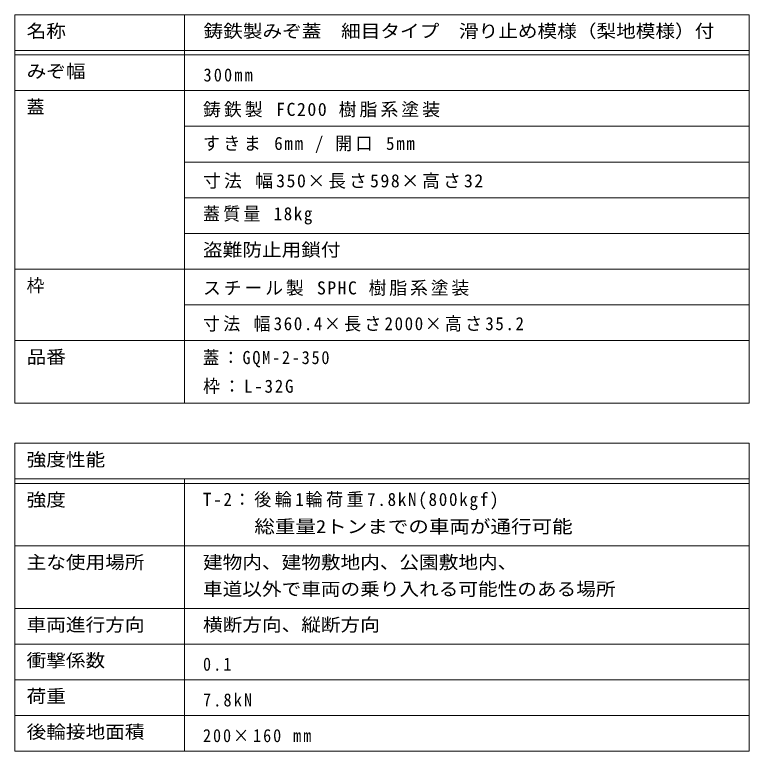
# Model space of a CAD drawing. Units: millimetres on the paper. Extents: x -255 to 276, y -195 to 192.
# Drawn here: x 111.4 to 275.9, y 27.4 to 192.4 of the extents above; entities that cross this region are included whole.
import ezdxf
from ezdxf.enums import TextEntityAlignment as Align

# ---------------------------------------------------------------- set-up
doc = ezdxf.new("R2010")
doc.units = ezdxf.units.MM
doc.layers.add('F-5_F-5ﾚｲﾔ', color=2, linetype='Continuous', lineweight=9)
doc.layers.add('F-F_F-Fﾚｲﾔ', color=7, linetype='Continuous', lineweight=9)
doc.styles.add('ＭＳ ゴシック', font='')
doc.styles.get('ＭＳ ゴシック').set_extended_font_data('MS Gothic')

msp = doc.modelspace()

# ---------------------------------------------------------------- linework, layer by layer
at = {"layer": 'F-F_F-Fﾚｲﾔ'}
for p, q in [((111.36, 192.45), (275.917, 192.45)), ((111.36, 192.45), (111.36, 105.45)), ((149.409, 192.45), (149.409, 105.45)), ((275.917, 192.45), (275.917, 105.45)), ((111.36, 184.45), (275.917, 184.45)), ((111.36, 183.45), (275.917, 183.45)), ((111.36, 175.45), (275.917, 175.45)), ((149.409, 167.45), (275.917, 167.45)), ((149.409, 159.45), (275.917, 159.45)), ((149.409, 151.45), (275.917, 151.45)), ((149.409, 143.45), (275.917, 143.45)), ((111.36, 135.45), (275.917, 135.45)), ((149.409, 127.45), (275.917, 127.45)), ((111.36, 119.45), (275.917, 119.45)), ((111.36, 105.45), (275.917, 105.45)), ((111.36, 96.45), (275.917, 96.45)), ((111.36, 96.45), (111.36, 27.45)), ((275.917, 96.45), (275.917, 27.45)), ((111.36, 88.45), (275.917, 88.45)), ((111.36, 87.45), (275.917, 87.45)), ((149.409, 88.45), (149.409, 27.45)), ((111.36, 73.45), (275.917, 73.45)), ((111.36, 59.45), (275.917, 59.45)), ((111.36, 51.45), (275.917, 51.45)), ((111.36, 43.45), (275.917, 43.45)), ((111.36, 35.45), (275.917, 35.45)), ((111.36, 27.45), (275.917, 27.45))]:
    msp.add_line(p, q, dxfattribs=at)

# ---------------------------------------------------------------- texts
at = {"layer": 'F-5_F-5ﾚｲﾔ', "style": 'ＭＳ ゴシック', "width": 1.1}
for s, p in [('鋳鉄製みぞ蓋\u3000細目タイプ\u3000滑り止め模様（梨地模様）付', (153.667, 186.45)), ('盗難防止用鎖付', (153.542, 137.45))]:
    msp.add_text(s, height=2.933, dxfattribs=at).set_placement(p, align=Align.BOTTOM_LEFT)
at = {"layer": 'F-5_F-5ﾚｲﾔ', "char_height": 2.933, "attachment_point": 7, "style": 'ＭＳ ゴシック'}
for s, insert in [('\\T1.28;\\W0.9;300mm', (153.667, 177.45)), ('\\T1.17;鋳鉄製\\~FC200\\~樹脂系塗装', (153.542, 169.45)), ('\\T1.2;\\W0.95;すきま\\~6mm\\~/\\~開口\\~5mm', (153.542, 161.45))]:
    msp.add_mtext(s, dxfattribs=dict(at, insert=insert))
at = {"layer": 'F-F_F-Fﾚｲﾔ', "color": 2, "style": 'ＭＳ ゴシック'}
for s, width, p in [('名称', 1.1, (114.022, 186.45)), ('みぞ幅', 1.1, (114.022, 177.45)), ('品番', 1.1, (114.022, 113.45)), ('強度性能', 1.1, (114.022, 90.45)), ('強度', 1.1, (114.022, 81.45)), (' \u3000\u3000総重量2トンまでの車両が通行可能', 1.15, (153.542, 75.45)), ('主な使用場所', 1.1, (114.022, 67.45)), ('建物内、建物敷地内、公園敷地内、', 1.1, (153.542, 67.45)), ('車道以外で車両の乗り入れる可能性のある場所', 1.1, (153.542, 61.45)), ('車両進行方向', 1.1, (114.022, 53.45)), ('横断方向、縦断方向', 1.1, (153.542, 53.45)), ('衝撃係数', 1.1, (114.022, 45.45)), ('荷重', 1.1, (114.022, 37.45)), ('後輪接地面積', 1.1, (114.022, 29.45))]:
    msp.add_text(s, height=2.933, dxfattribs=dict(at, width=width)).set_placement(p, align=Align.BOTTOM_LEFT)
for s, p in [('蓋', (114.022, 169.45)), ('枠', (114.022, 129.45))]:
    msp.add_text(s, height=2.933, dxfattribs=at).set_placement(p, align=Align.BOTTOM_LEFT)
at = {"layer": 'F-F_F-Fﾚｲﾔ', "color": 2, "char_height": 2.933, "attachment_point": 7, "style": 'ＭＳ ゴシック'}
for s, insert in [('\\T1.17;寸法\\~幅350×長さ598×高さ32', (153.542, 153.45)), ('\\T1.19;\\W0.95;蓋質量\\~18kg', (153.542, 145.45)), ('\\T1.16;スチール製\\~SPHC\\~樹脂系塗装', (153.542, 129.45)), ('\\T1.19;\\W0.95;寸法\\~幅360.4×長さ2000×高さ35.2', (153.542, 121.45)), ('\\T1.23;\\W0.9;蓋：GQM-2-350', (153.542, 113.45)), ('\\T1.21;\\W0.95;枠：L-32G', (153.542, 107.45)), ('\\T1.21;\\W0.95;T-2：後輪1輪荷重7.8kN(800kgf)', (153.542, 81.45)), ('\\T1.27;\\W0.9;0.1', (153.542, 45.45)), ('\\T1.28;\\W0.9;7.8kN', (153.542, 37.45)), ('\\T1.25;\\W0.9;200×160\\~mm', (153.542, 29.45))]:
    msp.add_mtext(s, dxfattribs=dict(at, insert=insert))

doc.saveas('drawing.dxf')
